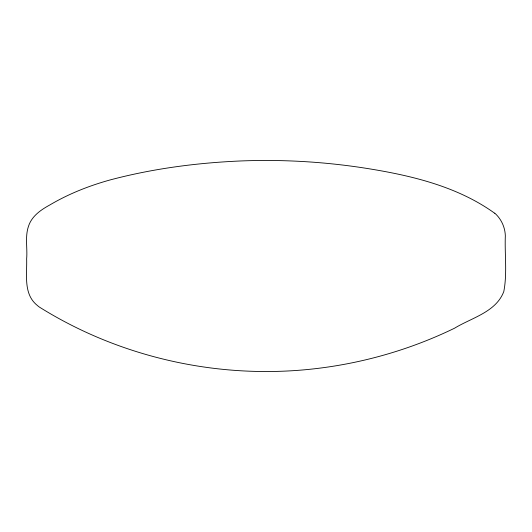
<?xml version="1.0" encoding="UTF-8"?>
<svg xmlns="http://www.w3.org/2000/svg" width="532" height="532" viewBox="0 0 532 532"><rect width="100%" height="100%" fill="white"/><g stroke="black" fill="none" stroke-linecap="round" stroke-linejoin="round"><path stroke-width="0.8" d="M494.72 213.266C458.843 187.424 414.894 176.385 371.895 169.236C328.603 162.021 284.567 159.234 240.71 160.963C196.887 162.839 153.09 168.584 110.649 179.796C89.396 185.635 68.695 193.801 49.695 205.033C40.864 209.867 31.787 216.092 28.535 226.153C24.864 236.66 27.578 248.052 26.647 258.878C27.172 274.552 23.102 294.05 37.313 305.435A28.834 28.834 0 0 0 39.315 307.037C121.07 358.222 220.654 379.981 316.374 368.556C364.247 362.897 411.176 349.245 454.554 328.204C471.731 317.717 496.05 312.111 503.811 291.503C507.335 273.248 504.582 254.309 505.34 235.769A31.913 31.913 0 0 0 494.8 213.179"/></g></svg>
